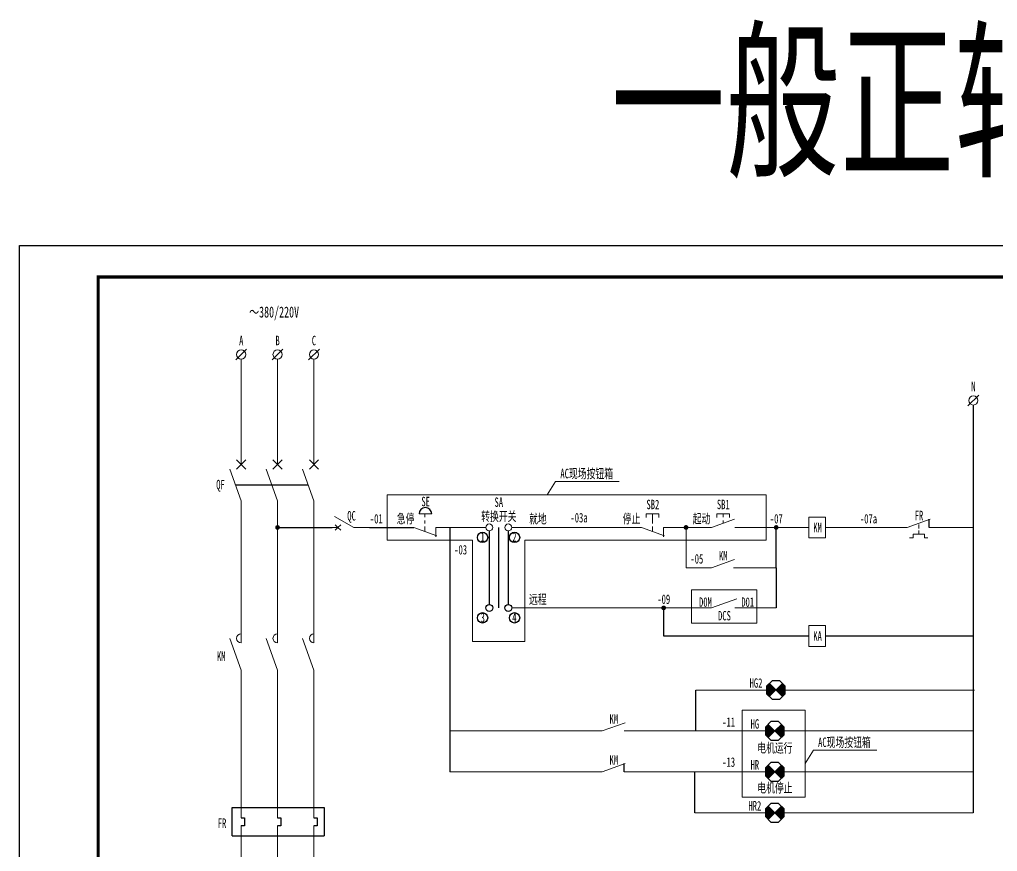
# Model space of a CAD drawing. Header units: millimetres. Extents: x 401220 to 2750366, y -101310 to 943175.
# Drawn here: x 1110532 to 1141597, y -21639 to 4789 of the extents above; entities that cross this region are included whole.
import ezdxf
from ezdxf.enums import TextEntityAlignment as Align

# ---------------------------------------------------------------- set-up
doc = ezdxf.new("R2010")
doc.units = ezdxf.units.MM
doc.linetypes.add('常规', pattern=[20, 10, 0, 10])
for name, color, linetype, lineweight in [('1轮廓实线层', 7, 'Continuous', 18), ('_0', 7, 'Continuous', 25), ('MX', 3, 'Continuous', 0), ('SW', 8, 'Continuous', 20), ('TEXT', 4, 'Continuous', 0)]:
    doc.layers.add(name, color=color, linetype=linetype, lineweight=lineweight)
for name, color, linetype in [('D1', 4, 'Continuous'), ('动力平面导线层', 3, '常规'), ('图框', 7, 'Continuous'), ('标注-照明', 7, 'Continuous'), ('照明平面导线层', 3, 'Continuous'), ('照明平面设备层', 1, 'Continuous'), ('电气-接地设计-接地线', 3, '接地线'), ('表格图框层', 7, 'Continuous')]:
    doc.layers.add(name, color=color, linetype=linetype)
doc.styles.add('标准', font='NSimSun.ttf', dxfattribs={"width": 0.667})
doc.linetypes.add('接地线', pattern='A,500,[136,EESLTYPE.shx,S=100,R=0,X=0,Y=0],500,-200,60,-200', length=1460)

# ---------------------------------------------------------------- blocks, each defined once
blk = doc.blocks.new('*U166')
at = {"layer": '1轮廓实线层'}
for p, q in [((0, 15), (0, 10)), ((0, 5), (-3.5, 11.06)), ((0, 10), (-0.88, 10.88)), ((0, 10), (-0.88, 9.12)), ((0, 10), (0.88, 10.88)), ((0, 10), (0.88, 9.12)), ((0, 5), (0, 0))]:
    blk.add_line(p, q, dxfattribs=at)

msp = doc.modelspace()

# ---------------------------------------------------------------- hatches: boundary and pattern name
at = {"linetype": 'ByBlock', "lineweight": 25}
h = msp.add_hatch(dxfattribs=at)
h.set_pattern_fill('ANSI31', color=3, scale=184.8, style=0)
h.set_pattern_definition([(45, (570157.197, -14315.626), (-16.3341666, 16.3341666), [])])
h.paths.add_polyline_path([(1134559.6, -16510.6), (1134350.7, -16301.3, 0.1991281), (1134263.9, -16510.6, 0.1986966), (1134350.3, -16719.5)])
h.paths.add_polyline_path([(1134768.8, -16301.7), (1134559.6, -16510.6), (1134768.5, -16719.8, 0.1991281), (1134855.2, -16510.6, 0.1986966)])
h = msp.add_hatch(dxfattribs=at)
h.set_pattern_fill('ANSI31', color=3, scale=184.8, style=0)
h.set_pattern_definition([(45, (570120.799, -15615.626), (-16.3341666, 16.3341666), [])])
h.paths.add_polyline_path([(1134523.2, -17810.6), (1134314.3, -17601.3, 0.1991281), (1134227.5, -17810.6, 0.1986966), (1134313.9, -18019.5)])
h.paths.add_polyline_path([(1134732.4, -17601.7), (1134523.2, -17810.6), (1134732.1, -18019.8, 0.1991281), (1134818.8, -17810.6, 0.1986966)])
h = msp.add_hatch(dxfattribs=at)
h.set_pattern_fill('ANSI31', color=1, scale=184.8, style=0)
h.set_pattern_definition([(45, (570120.799, -16915.626), (-16.3341666, 16.3341666), [])])
h.paths.add_polyline_path([(1134523.2, -19110.6), (1134314.3, -18901.3, 0.1991281), (1134227.5, -19110.6, 0.1986966), (1134313.9, -19319.5)])
h.paths.add_polyline_path([(1134732.4, -18901.7), (1134523.2, -19110.6), (1134732.1, -19319.8, 0.1991281), (1134818.8, -19110.6, 0.1986966)])
h = msp.add_hatch(dxfattribs=at)
h.set_pattern_fill('ANSI31', color=1, scale=184.8, style=0)
h.set_pattern_definition([(45, (570120.799, -18215.626), (-16.3341666, 16.3341666), [])])
h.paths.add_polyline_path([(1134523.2, -20410.6), (1134314.3, -20201.3, 0.1991281), (1134227.5, -20410.6, 0.1986966), (1134313.9, -20619.5)])
h.paths.add_polyline_path([(1134732.4, -20201.7), (1134523.2, -20410.6), (1134732.1, -20619.8, 0.1991281), (1134818.8, -20410.6, 0.1986966)])

# ---------------------------------------------------------------- linework, layer by layer
at = {"color": 0, "linetype": 'ByBlock', "lineweight": 20}
for p, q in [((1138730.3, -11346), (1136136.4, -11346)), ((1139095.8, -11255.6), (1139095.8, -11376.2)), ((1139095.8, -11443.2), (1139095.8, -11563.8)), ((1140829.5, -11346), (1139432, -11346)), ((1138806.4, -11672.3), (1138914.9, -11672.3)), ((1138914.9, -11672.3), (1138914.9, -11563.8)), ((1138914.9, -11563.8), (1139276.7, -11563.8)), ((1139276.7, -11563.8), (1139276.7, -11672.3)), ((1139276.7, -11672.3), (1139385.3, -11672.3))]:
    msp.add_line(p, q, dxfattribs=at)
at = {"color": 3, "linetype": 'ByBlock', "lineweight": 25}
for p, q in [((1134768.8, -16301.7), (1134350.3, -16719.5)), ((1134768.5, -16719.8), (1134350.7, -16301.3)), ((1134732.4, -17601.7), (1134313.9, -18019.5)), ((1134732.1, -18019.8), (1134314.3, -17601.3))]:
    msp.add_line(p, q, dxfattribs=at)
at = {"color": 1, "linetype": 'ByBlock', "lineweight": 25}
for p, q in [((1134732.4, -18901.7), (1134313.9, -19319.5)), ((1134732.1, -19319.8), (1134314.3, -18901.3)), ((1134732.4, -20201.7), (1134313.9, -20619.5)), ((1134732.1, -20619.8), (1134314.3, -20201.3))]:
    msp.add_line(p, q, dxfattribs=at)
at = {"linetype": 'ByBlock'}
for p, q in [((1117290.5, -20242.4), (1120212.9, -20242.4)), ((1117290.5, -21147.3), (1117290.5, -20242.4)), ((1120212.9, -20242.4), (1120212.9, -21147.3)), ((1117572.5, -20566.7), (1117680.3, -20566.7)), ((1117680.3, -20566.7), (1117680.3, -20823)), ((1118727.3, -20566.7), (1118835.2, -20566.7)), ((1118835.2, -20566.7), (1118835.2, -20823)), ((1119882.2, -20566.7), (1119990, -20566.7)), ((1119990, -20566.7), (1119990, -20823)), ((1117680.3, -20823), (1117572.5, -20823)), ((1118835.2, -20823), (1118727.3, -20823)), ((1119990, -20823), (1119882.2, -20823)), ((1117290.5, -21147.3), (1120212.9, -21147.3))]:
    msp.add_line(p, q, dxfattribs=at)
at = {"color": 7, "linetype": 'ByBlock', "lineweight": 20, "const_width": 75}
for points in [[(1118689.8, -11346, 1), (1118764.8, -11346, 1)], [(1131666.3, -11346, 1), (1131741.3, -11346, 1)], [(1134530, -11346, 1), (1134605, -11346, 1)], [(1130955.7, -13902.3, 1), (1131030.7, -13902.3, 1)]]:
    msp.add_lwpolyline(points, format="xyb", close=True, dxfattribs=at)
at = {"color": 3, "linetype": 'ByBlock', "lineweight": 25}
for points in [[(1134437.1, -16214.9), (1134263.9, -16388.1), (1134263.9, -16633.1), (1134437.1, -16806.3), (1134682, -16806.3), (1134855.2, -16633.1), (1134855.2, -16388.1), (1134682, -16214.9)], [(1134400.7, -17514.9), (1134227.5, -17688.1), (1134227.5, -17933.1), (1134400.7, -18106.3), (1134645.6, -18106.3), (1134818.8, -17933.1), (1134818.8, -17688.1), (1134645.6, -17514.9)]]:
    msp.add_lwpolyline(points, close=True, dxfattribs=at)
at = {"color": 1, "linetype": 'ByBlock', "lineweight": 25}
for points in [[(1134400.7, -18814.9), (1134227.5, -18988.1), (1134227.5, -19233.1), (1134400.7, -19406.3), (1134645.6, -19406.3), (1134818.8, -19233.1), (1134818.8, -18988.1), (1134645.6, -18814.9)], [(1134400.7, -20114.9), (1134227.5, -20288.1), (1134227.5, -20533.1), (1134400.7, -20706.3), (1134645.6, -20706.3), (1134818.8, -20533.1), (1134818.8, -20288.1), (1134645.6, -20114.9)]]:
    msp.add_lwpolyline(points, close=True, dxfattribs=at)
at = {"layer": '_0', "color": 0, "linetype": 'ByBlock', "ltscale": 500}
msp.add_line((1117392, -9995.9), (1119701.8, -9995.9), dxfattribs=at)
at = {"layer": 'D1', "color": 1, "linetype": 'ByBlock'}
msp.add_arc((1123424.7, -10914.4), 200.5, 0, 180, dxfattribs=at)
at = {"layer": 'MX', "color": 7, "linetype": 'ByBlock', "lineweight": 20}
for p, q in [((1117399.3, -6025.2), (1117745.7, -5678.7)), ((1118554.1, -6025.2), (1118900.6, -5678.7)), ((1119709, -6025.2), (1120055.4, -5678.7)), ((1117572.5, -5996.2), (1117572.5, -9346.3)), ((1118727.3, -5996.2), (1118727.3, -9346.3)), ((1119882.2, -5996.2), (1119882.2, -9346.3)), ((1140656.2, -7484.9), (1141002.7, -7138.5)), ((1117716.8, -9201.9), (1117428.1, -9490.7)), ((1117716.8, -9490.7), (1117428.1, -9201.9)), ((1118871.7, -9201.9), (1118583, -9490.7)), ((1118871.7, -9490.7), (1118583, -9201.9)), ((1120026.6, -9201.9), (1119737.9, -9490.7)), ((1120026.6, -9490.7), (1119737.9, -9201.9)), ((1117572.5, -10501.2), (1117211.6, -9490.7)), ((1118727.3, -10501.2), (1118366.5, -9490.7)), ((1119882.2, -10501.2), (1119521.3, -9490.7)), ((1117572.5, -15013.8), (1117572.5, -10491)), ((1118727.3, -15013.8), (1118727.3, -10491)), ((1119882.2, -15013.8), (1119882.2, -10491)), ((1117572.5, -15879.9), (1117211.6, -14869.4)), ((1118727.3, -15879.9), (1118366.5, -14869.4)), ((1119882.2, -15879.9), (1119521.3, -14869.4)), ((1117572.5, -20566.7), (1117572.5, -15879.9)), ((1118727.3, -15879.9), (1118727.3, -20566.7)), ((1119882.2, -15879.9), (1119882.2, -20566.7)), ((1117572.5, -20814.2), (1117572.5, -26493.5)), ((1118727.3, -20823), (1118727.3, -27039.3)), ((1119882.2, -20823), (1119882.2, -26493.5))]:
    msp.add_line(p, q, dxfattribs=at)
for centre in [(1117572.5, -5852), (1118727.3, -5852), (1119882.2, -5852), (1140829.4, -7311.7)]:
    msp.add_circle(centre, 144.4, dxfattribs=at)
for centre in [(1117572.5, -14869.4), (1118727.3, -14869.4), (1119882.2, -14869.4)]:
    msp.add_arc(centre, 144.4, 90, 269.99999, dxfattribs=at)
at = {"layer": 'TEXT', "color": 7, "linetype": 'ByBlock', "ltscale": 100}
for centre in [(1125453.4, -11346), (1126056.9, -11346)]:
    msp.add_circle(centre, 109.7, dxfattribs=at)
at = {"layer": '动力平面导线层', "color": 0, "linetype": 'ByBlock'}
for p, q in [((1140829.4, -7456.1), (1140829.4, -20410.6)), ((1121647.4, -11346), (1123059.1, -11346)), ((1124198.8, -11346), (1124198.8, -19110.6)), ((1134567.5, -12624.2), (1134567.5, -13902.3)), ((1130993.2, -13902.3), (1130993.2, -14793.9)), ((1130993.2, -14793.9), (1135600.6, -14793.9))]:
    msp.add_line(p, q, dxfattribs=at)
at = {"layer": '动力平面导线层', "color": 0, "linetype": 'ByBlock', "lineweight": -3, "ltscale": 100}
msp.add_line((1139432, -11346), (1139432, -11084.6), dxfattribs=at)
at = {"layer": '动力平面导线层', "color": 0}
for p, q in [((1132019.4, -17810.6), (1132019.4, -16510.6)), ((1131983, -20410.6), (1131983, -19110.6))]:
    msp.add_line(p, q, dxfattribs=at)
at = {"layer": '图框', "linetype": 'Continuous', "lineweight": 100, "const_width": 100}
msp.add_lwpolyline([(1113032.2, -43391), (1168932.2, -43391), (1168932.2, -3391), (1113032.2, -3391)], close=True, dxfattribs=at)
at = {"layer": '标注-照明', "linetype": 'ByBlock', "lineweight": 25, "ltscale": 100}
for p, q in [((1118727.3, -11346), (1120461.5, -11346)), ((1125453.4, -11455.8), (1125453.4, -13792.6)), ((1126056.9, -11455.8), (1126056.9, -13792.6)), ((1129738.5, -19110.6), (1129738.5, -18849.2))]:
    msp.add_line(p, q, dxfattribs=at)
at = {"layer": '标注-照明', "color": 0, "linetype": 'ByBlock', "lineweight": 25, "ltscale": 100}
msp.add_line((1125755.4, -13902.3), (1125755.4, -11346), dxfattribs=at)
at = {"layer": '标注-照明', "linetype": 'ByBlock', "lineweight": 25, "ltscale": 100}
for centre, radius in [((1125240.1, -11661.4), 164.8), ((1126256.4, -11661.4), 164.8), ((1125453.4, -13902.3), 109.7), ((1126056.9, -13902.3), 109.7), ((1125240.1, -14217.6), 164.8), ((1126256.4, -14217.6), 164.8)]:
    msp.add_circle(centre, radius, dxfattribs=at)
at = {"layer": '照明平面导线层', "color": 6, "linetype": 'ByBlock', "lineweight": 20}
for p, q in [((1127562.1, -9885.1), (1127297.2, -10312.7)), ((1127562.1, -9885.1), (1129580.7, -9885.1)), ((1122211.9, -10312.7), (1134252.6, -10312.7)), ((1122211.9, -10312.7), (1122211.9, -11747.5)), ((1134252.6, -10312.7), (1134252.6, -11747.5)), ((1124920.7, -11747.5), (1122211.9, -11747.5)), ((1134252.6, -11747.5), (1126587.6, -11747.5)), ((1133488.8, -17147.2), (1135484.7, -17147.2)), ((1133489.7, -19919.7), (1133489.7, -17147.2)), ((1135484.7, -19919.7), (1135484.7, -17147.2)), ((1135749.6, -18421.3), (1135484.7, -18848.9)), ((1135749.6, -18421.3), (1137768.3, -18421.3)), ((1133488.8, -19919.7), (1135484.7, -19919.7))]:
    msp.add_line(p, q, dxfattribs=at)
at = {"layer": '照明平面导线层', "color": 1, "linetype": 'ByBlock', "lineweight": 20}
msp.add_line((1123625.2, -10914.4), (1123224.2, -10914.4), dxfattribs=at)
at = {"layer": '照明平面导线层', "color": 0, "linetype": 'ByBlock', "lineweight": 20}
for p, q in [((1123410, -11014.7), (1123410, -10914.4)), ((1123410, -11220.7), (1123410, -11120.5)), ((1130642.3, -11114.9), (1130642.3, -10914.4)), ((1130642.3, -11220.7), (1130642.3, -11120.5)), ((1132514.8, -11346), (1133245.9, -11084.6)), ((1132880.3, -11014.7), (1132880.3, -10914.4)), ((1132880.3, -11215.3), (1132880.3, -11120.1)), ((1138730.3, -11346), (1139461.4, -11084.6)), ((1123059.1, -11346), (1123790.2, -11607.5)), ((1123410, -11471.5), (1123410, -11321)), ((1123760.9, -11346), (1125343.7, -11346)), ((1123760.9, -11346), (1123760.9, -11647.3)), ((1130291.4, -11346), (1126166.6, -11346)), ((1130291.4, -11346), (1131022.5, -11607.5)), ((1130642.3, -11471.5), (1130642.3, -11321)), ((1132514.8, -11346), (1130993.2, -11346)), ((1130993.2, -11346), (1130993.2, -11647.3)), ((1131703.8, -11346), (1131703.8, -12624.2)), ((1133257.5, -11346), (1135600.6, -11346)), ((1132514.8, -12624.2), (1133245.9, -12362.7)), ((1132514.8, -12624.2), (1131703.8, -12624.2)), ((1133216.5, -12624.2), (1134567.5, -12624.2)), ((1126166.6, -13902.3), (1126954, -13902.3)), ((1126954, -13902.3), (1132514.8, -13902.3)), ((1133257.5, -13902.3), (1134567.5, -13902.3)), ((1132019.4, -16510.6), (1134263.9, -16510.6)), ((1134855.2, -16510.6), (1140865.8, -16510.6)), ((1129036.7, -17810.6), (1129767.9, -17549.2)), ((1124198.8, -17810.6), (1129036.7, -17810.6)), ((1129738.5, -17810.6), (1134227.5, -17810.6)), ((1134818.8, -17810.6), (1140829.6, -17810.6)), ((1129036.7, -19110.6), (1129767.9, -18849.2)), ((1124198.8, -19110.6), (1129036.7, -19110.6)), ((1129738.5, -19110.6), (1134227.5, -19110.6)), ((1134818.8, -19110.6), (1140829.4, -19110.6)), ((1131983, -20410.6), (1134227.5, -20410.6)), ((1134818.8, -20410.6), (1140829.4, -20410.6))]:
    msp.add_line(p, q, dxfattribs=at)
at = {"layer": '照明平面导线层', "color": 7, "linetype": 'ByBlock', "lineweight": 20}
msp.add_line((1132514.8, -13902.3), (1133319, -13614.7), dxfattribs=at)
at = {"layer": '照明平面导线层', "color": 0, "linetype": 'ByBlock', "lineweight": 20}
for points in [[(1130842.8, -11034.7), (1130842.8, -10914.4), (1130441.8, -10914.4), (1130441.8, -11034.7)], [(1133080.8, -11034.7), (1133080.8, -10914.4), (1132679.8, -10914.4), (1132679.8, -11034.7)]]:
    msp.add_lwpolyline(points, dxfattribs=at)
for points in [[(1135600.6, -11015.3), (1136136.4, -11015.3), (1136136.4, -11676.8), (1135600.6, -11676.8)], [(1135600.6, -14463.1), (1136136.4, -14463.1), (1136136.4, -15124.6), (1135600.6, -15124.6)]]:
    msp.add_lwpolyline(points, close=True, dxfattribs=at)
at = {"layer": '照明平面设备层', "color": 0, "lineweight": -3, "ltscale": 100}
msp.add_lwpolyline([(1110532.2, -2391), (1169932.2, -2391), (1169932.2, -44391), (1110532.2, -44391)], close=True, dxfattribs=at)
at = {"layer": '电气-接地设计-接地线', "color": 0, "linetype": 'ByBlock', "lineweight": -3}
for p, q in [((1134567.5, -12624.2), (1134567.5, -11346)), ((1136136.4, -14793.9), (1140829.5, -14793.9))]:
    msp.add_line(p, q, dxfattribs=at)
at = {"layer": '表格图框层', "color": 6, "linetype": 'ByBlock', "lineweight": 20, "ltscale": 50}
for p, q in [((1124920.7, -14971.1), (1124920.7, -11747.5)), ((1126587.6, -11747.5), (1126587.6, -14971.1)), ((1126587.6, -14971.1), (1124920.7, -14971.1))]:
    msp.add_line(p, q, dxfattribs=at)
at = {"layer": '表格图框层', "color": 4, "linetype": 'ByBlock', "lineweight": 20, "ltscale": 50}
for p, q in [((1131880.2, -13323.3), (1133953.6, -13323.3)), ((1131880.2, -13323.3), (1131880.2, -14386.6)), ((1133953.6, -13323.3), (1133953.6, -14386.6)), ((1131880.2, -14386.6), (1133953.6, -14386.6))]:
    msp.add_line(p, q, dxfattribs=at)

# ---------------------------------------------------------------- block references
at = {"layer": '_0', "color": 3, "linetype": 'ByBlock', "xscale": -100, "yscale": 100, "zscale": 100, "rotation": 90}
msp.add_blockref('*U166', (1121647.4, -11346), dxfattribs=at)

# ---------------------------------------------------------------- texts
at = {"layer": 'SW', "color": 4, "linetype": 'ByBlock', "lineweight": 25, "style": '标准', "width": 0.667}
msp.add_text('一般正转电机', height=4000, dxfattribs=at).set_placement((1140232.2, 189.7), align=Align.CENTER)
at = {"layer": 'TEXT', "color": 7, "linetype": 'ByBlock', "ltscale": 100, "style": '标准', "width": 0.667}
for s, height, p in [('～380/220V', 350, (1118616.7, -4676.9)), ('A', 300, (1117574.9, -5557.4)), ('B', 300, (1118729.7, -5557.4)), ('C', 300, (1119884.6, -5557.4)), ('N', 300, (1140831.8, -7017.1)), ('QF', 300, (1116915.5, -10135.5)), ('SE', 300, (1123432.9, -10672.8)), ('SA', 300, (1125756.3, -10694.5)), ('SB2', 300, (1130650.5, -10765.8)), ('SB1', 300, (1132888.5, -10765.8)), ('QC', 300, (1121078.8, -11125.8)), ('转换开关', 300, (1125756.3, -11143.6)), ('停止', 300, (1129973, -11215.3)), ('起动', 300, (1132196.3, -11215.3)), ('FR', 300, (1139104, -11116.8)), ('就地', 300, (1126997.1, -11220)), ('KM', 300, (1135882, -11496.5)), ('1', 300, (1125245.9, -11800.7)), ('2', 300, (1126250.9, -11800.7)), ('KM', 300, (1132888.5, -12394.9)), ('远程', 300, (1126997.1, -13776.3)), ('D0M', 300, (1132320.3, -13866.7)), ('D01', 300, (1133664.1, -13866.7)), ('3', 300, (1125245.9, -14356.9)), ('4', 300, (1126250.9, -14356.9)), ('KA', 300, (1135882, -14944.3)), ('KM', 300, (1116941.3, -15586.5)), ('HG2', 300, (1133926.4, -16438.4)), ('KM', 300, (1129410.5, -17581.3)), ('HG', 300, (1133890, -17738.4)), ('电机运行', 300, (1134526.2, -18499.1)), ('KM', 300, (1129410.5, -18881.3)), ('HR', 300, (1133890, -19038.4)), ('电机停止', 300, (1134526.2, -19768.6)), ('HR2', 300, (1133890, -20338.4)), ('FR', 300, (1116965.7, -20891.3))]:
    msp.add_text(s, height=height, dxfattribs=at).set_placement(p, align=Align.CENTER)
at = {"layer": 'TEXT', "color": 6, "linetype": 'ByBlock', "ltscale": 100, "style": '标准', "width": 0.667}
for p in [(1128548.2, -9783.6), (1136735.7, -18319.9)]:
    msp.add_text('AC现场按钮箱', height=300, dxfattribs=at).set_placement(p, align=Align.CENTER)
at = {"layer": 'TEXT', "color": 1, "linetype": 'ByBlock', "ltscale": 100, "style": '标准', "width": 0.667}
msp.add_text('急停', height=300, dxfattribs=at).set_placement((1122797.8, -11215.3), align=Align.CENTER)
at = {"layer": 'TEXT', "color": 2, "linetype": 'ByBlock', "ltscale": 100, "style": '标准', "width": 0.667}
for s, p in [('-01', (1121865.7, -11219.6)), ('-03a', (1128304.8, -11186.2)), ('-07', (1134571.1, -11219.6)), ('-07a', (1137500.5, -11219.6)), ('-03', (1124543.9, -12203.7)), ('-05', (1132047.8, -12492.4)), ('-09', (1130996.8, -13775.8)), ('-11', (1133058.7, -17678.9)), ('-13', (1133058.7, -18950.4))]:
    msp.add_text(s, height=300, dxfattribs=at).set_placement(p, align=Align.CENTER)
at = {"layer": 'TEXT', "color": 4, "linetype": 'ByBlock', "ltscale": 100, "style": '标准', "width": 0.667}
msp.add_text('DCS', height=300, dxfattribs=at).set_placement((1132925.1, -14299.4), align=Align.CENTER)

doc.saveas('drawing.dxf')
